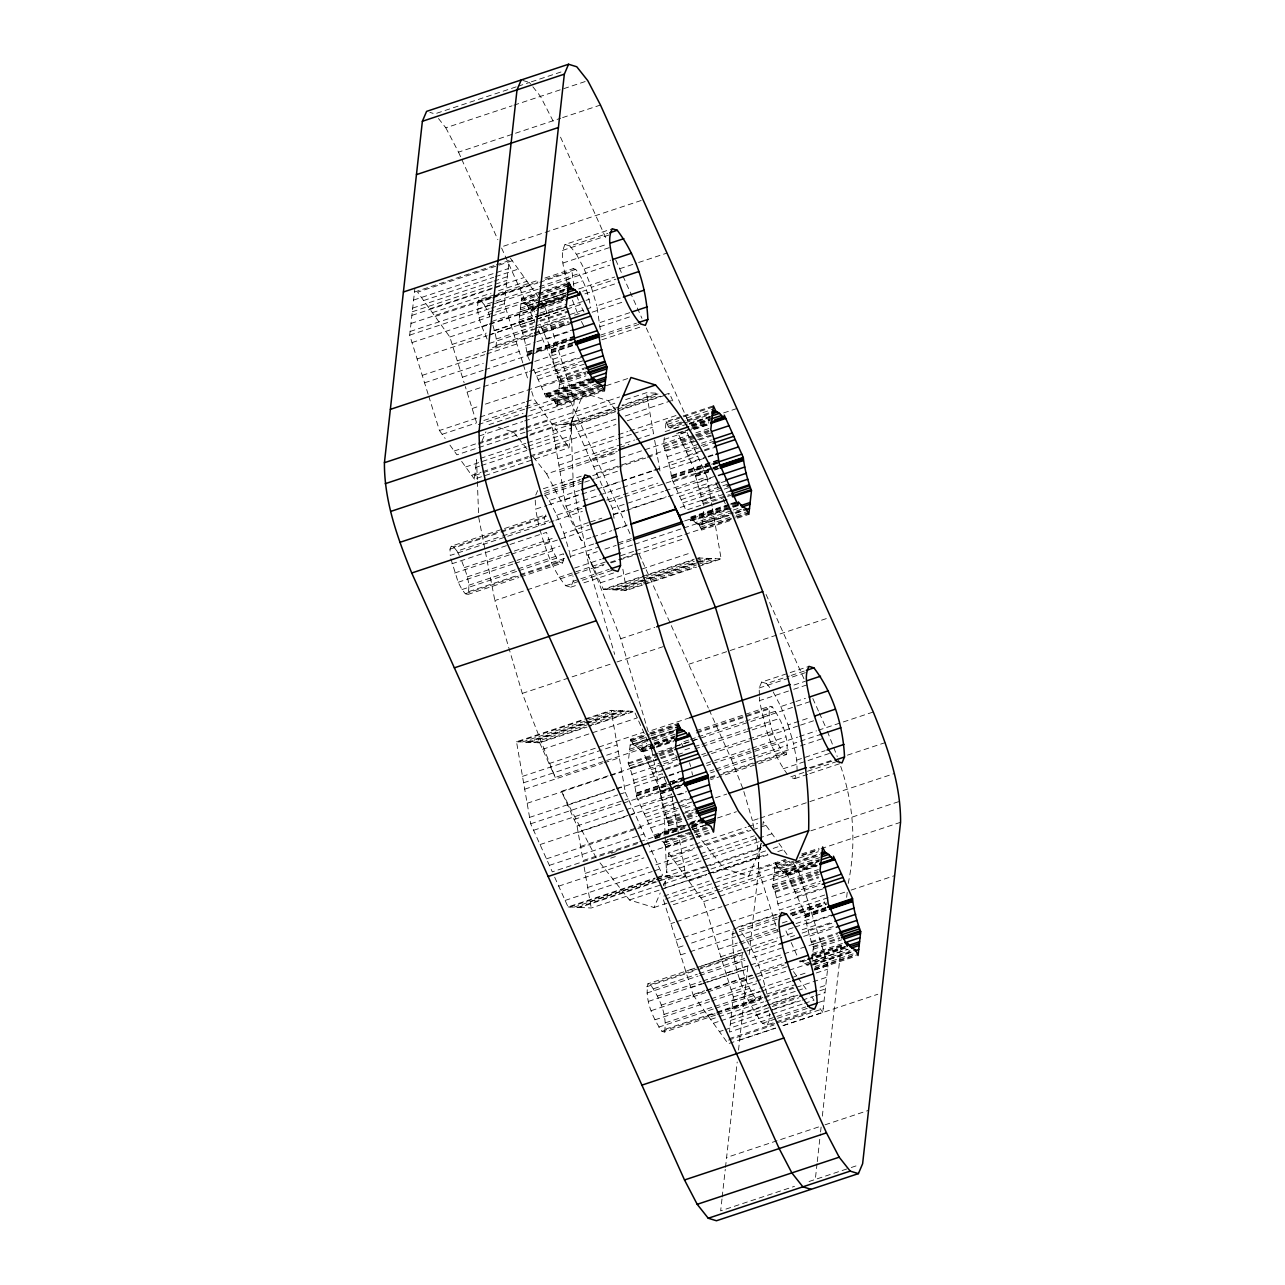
<?xml version="1.0" encoding="UTF-8"?>
<svg xmlns="http://www.w3.org/2000/svg" width="1285" height="1285" viewBox="0 0 1285 1285"><rect width="100%" height="100%" fill="white"/><g stroke="black" fill="none" stroke-linecap="round" stroke-linejoin="round"><path stroke-width="0.75" stroke-dasharray="5 3.75" d="M428.13 394.27L409.69 335.128L414.894 288.37M541.081 300.835L544.487 305.573L574.234 400.936L569.03 447.71L474.39 479.112L476.558 459.661L477.297 479.546M522.786 362.852L504.33 303.726L509.117 260.614L495.865 265.015M529.532 360.346L527.123 354.981C525.967 343.978 522.85 332.397 518.931 321.892L521.582 298.072L568.902 282.363M539.989 304.818L532.408 307.34L532.054 310.52L527.701 305.541L524.119 303.742L521.582 298.072M593.477 381.613L546.157 397.322L546.51 394.142L593.831 378.433M546.51 394.142L550.863 399.121L554.445 400.92L556.983 406.59L559.634 382.769C555.73 372.281 552.598 360.683 551.442 349.681L539.555 323.21M687.909 824.585L655.736 835.266L655.382 838.446L636.348 796.106C635.192 785.103 632.075 773.522 628.156 763.017L630.807 739.196L647.833 733.542M725.672 497.054L685.917 510.241L671.653 478.486C670.497 467.483 667.365 455.902 663.462 445.397L664.425 436.723M681.243 416.549L666.112 421.576L664.987 431.632L680.134 426.604M654.531 747.244L641.279 751.645L641.633 748.464L653.005 744.69M676.649 433.527L708.774 423.359M684.776 828.279L667.75 833.949L668.859 823.894C664.955 813.389 661.823 801.808 660.667 790.805L641.633 748.464M738.008 505.134L690.688 520.827L691.041 517.646L728.884 505.085M703.762 505.39L695.619 476.382L695.972 473.185L678.432 434.153L691.683 429.752M694.607 838.286L666.224 847.714L667.14 839.346M729.912 520.666L701.514 530.095L703.73 510.241M664.955 886.136L665.598 880.321L760.254 848.903M759.226 841.659L666.481 872.435L668.634 852.999L693.241 844.839M668.634 852.999L703.602 901.62L733.35 996.983L729.446 1032.048L805.807 1006.926M760.688 844.968L758.086 868.355L777.553 930.774M762.872 825.243L763.29 821.597L777.023 840.711M721.977 1198.985L720.66 1210.839L794.483 1186.344M722.186 1197.01L725.27 1169.35M725.495 1167.374L737.204 1062.004M738.522 1050.07L748.031 964.537M749.139 954.578L758.6 869.415L757.829 848.405L755.676 837.306M824.777 894.986L779.352 910.069L775.224 892.192L772.687 886.521L775.337 862.701L777.875 868.371L781.457 870.17L785.81 875.149L817.999 864.468M785.81 875.149L786.163 871.969L818.352 861.287M800.089 960.361L799.913 961.951L805.583 960.072M846.14 947.993L812.072 959.301L813.389 947.398C809.47 936.91 806.354 925.312 805.197 914.31L786.163 871.969M783.047 1025.526L822.785 1012.339L827.99 965.565L798.242 870.202L792.508 862.219M817.051 1163.632L815.3 1179.437L807.719 1181.943M817.276 1161.656L820.344 1133.98M820.569 1132.005L821.227 1126.078L726.587 1157.496M822.336 1116.135L841.563 943.062M846.654 897.315L847.313 891.34L788.637 910.824M848.196 883.438C856.966 842.077 853.304 799.623 838.479 760.126M487.063 339.015C482.132 327.049 474.968 313.058 478.614 300.048L537.291 280.564M492.894 325.169C494.661 332.558 498.339 340.959 495.127 348.331L492.669 347.576L532.408 334.389M567.279 283.391C564.822 270.894 559.055 256.663 565.014 244.487L612.335 228.778M482.052 440.916L485.907 431.856M553.963 520.794L450.232 555.457L449.991 549.161L451.26 546.189L545.9 514.787L544.631 517.759L544.872 524.055M573.849 286.218L572.002 271.601L573.255 268.629L575.712 269.384C584.482 280.178 588.225 294.201 590.795 307.645L568.082 315.178M450.874 558.798L458.183 582.25L461.99 589.558L465.298 593.734L467.756 594.489C471.515 582.523 464.624 569.721 460.833 558.429M535.749 495.094L537.644 490.629M520.762 576.885L562.396 563.071L563.665 560.099L563.44 553.803L518 568.87M539.925 529.532C545.74 549.273 552.132 569.833 565.737 585.719L570.652 587.213L573.19 581.27L572.981 575.873M674.015 740.594L675.284 737.622M600.031 862.845L629.441 899.982L654.049 907.499L660.217 893.011M663.301 885.751L665.598 880.321M759.403 695.217L759.146 688.005L761.668 682.062L808.988 666.369M715.536 1015.102L664.425 1032.064L661.968 1031.325C652.748 1018.009 644.652 1000.019 647.913 983.78L695.233 968.071L685.756 971.299M786.42 754.504L783.962 753.749C774.759 740.433 766.663 722.443 769.924 706.22L772.381 706.975C781.585 720.275 789.681 738.265 786.42 754.504L710.717 779.642M664.425 1032.064C667.686 1015.841 659.59 997.851 650.371 984.535L647.913 983.78M837.081 761.443L789.761 777.152L794.676 778.646L796.572 774.196M814.642 1009.094L767.322 1024.804L762.39 1023.294C743.662 997.385 730.362 963.172 733.044 931.191M714.669 1006.46L760.094 991.394L760.335 997.69L759.066 1000.662L756.608 999.907C747.388 986.591 739.293 968.601 742.553 952.362L697.129 967.444M767.322 1024.804L769.843 1018.86L769.651 1013.463M760.27 848.63L761.17 842.446M572.05 420.677L571.006 422.91L573.335 485.907L589.51 569.143L614.696 654.402M516.184 86.866L434.796 113.883L429.881 112.373M518.08 86.24L529.436 82.465L540.471 96.391L554.799 124.388M531.331 81.838L561.609 71.783M438.474 118.525L445.815 127.809L512.072 105.82M513.968 105.177L587.791 80.682M445.815 127.809L458.52 152.144L560.726 118.22M562.621 117.594L600.48 105.033M641.199 200.492L501.134 246.993L535.01 322.358M414.477 292.032L493.986 265.642M512.265 260.759L417.625 292.177L449.846 336.991L464.142 382.801M565.014 244.487L569.93 245.981L607.789 233.42M562.477 250.43L609.797 234.721M413.593 300.064L508.234 268.645M423.632 300.529L493.665 277.287M495.56 276.661L518.273 269.111M412.694 308.095L492.187 281.72M494.083 281.094L507.334 276.693M569.93 245.981L576.547 254.334L606.825 244.295M412.292 311.757L506.933 280.339M562.942 263.023L610.263 247.314M429.64 308.882L524.28 277.464M411.875 315.403L506.531 284.001M432.37 312.673L491.047 293.205M498.612 290.699L527.011 281.27M544.872 278.058L573.255 268.629M410.991 323.451L505.631 292.032M478.614 300.048L481.072 300.786L537.869 281.945M545.434 279.439L575.712 269.384M435.101 316.479L529.741 285.061M477.361 303.019L490.597 298.618M492.492 297.992L537.933 282.909M539.812 282.282L572.002 271.601M576.547 254.334L584.161 268.95L610.664 260.148M481.072 300.786L484.381 304.963L537.387 287.374M539.282 286.748L579.021 273.56M410.092 331.482L489.601 305.091M497.166 302.585L504.732 300.064M566.187 279.68L609.716 265.224M477.586 309.316L490.838 304.914M492.733 304.288L538.158 289.205M540.053 288.579L572.227 277.897M409.69 335.128L489.183 308.753M491.079 308.127L504.33 303.726M521.967 298.955L569.287 283.246M521.373 299.935L568.693 284.226M484.381 304.963L488.188 312.271L537.403 295.935M539.298 295.309L566.38 286.459M573.367 284.001L582.828 280.869M619.675 268.758L636.717 263.104M638.613 262.477L666.995 253.065M479.209 317.636L540.76 297.204M542.655 296.578L567.263 288.402M520.907 304.031L536.054 299.003M543.635 296.498L568.227 288.322M524.119 303.742L541.162 298.088M543.057 297.461L567.665 289.286M525.806 304.24L565.545 291.036M412.019 342.581L489.617 316.833M491.512 316.206L506.659 311.179M527.701 305.541L565.561 292.98M520.457 308.127L539.379 301.846M541.274 301.22L567.777 292.418M527.621 305.926L565.48 293.365M578.732 288.964L614.696 277.03M520.248 309.99L567.568 294.281M529.789 307.645L565.753 295.711M584.161 268.95L591.357 287.31L615.965 279.134M541.885 304.192L564.597 296.658M520.039 311.853L567.36 296.144M491.802 321.459L563.713 297.574M582.651 291.293L586.442 290.041M532.231 308.93L539.812 306.424M541.708 305.798L564.42 298.248M449.846 336.991L487.69 324.414M489.585 323.788L544.487 305.573M481.939 326.92L487.625 325.041M489.521 324.398L534.946 309.332M536.841 308.705L564.292 299.341M541.531 307.388L564.243 299.839M584.916 293.847L618.985 282.539M519.59 315.933L538.511 309.653M540.407 309.026L566.91 300.24M519.14 320.029L538.062 313.749M539.957 313.122L566.46 304.32M518.931 321.892L537.853 315.612M539.748 314.986L566.251 306.183M452.159 344.428L486.228 333.12M493.809 330.614L546.8 313.026M494.532 330.743L534.287 317.54M536.182 316.913L589.173 299.325M519.333 322.776L538.254 316.495M540.15 315.869L566.653 307.067M489.328 334.839L534.753 319.756M536.648 319.13L565.047 309.717M566.942 309.075L580.194 304.69L584 311.982M417.127 358.981L487.16 335.738M489.055 335.096L511.767 327.563M520.2 324.736L563.729 310.279M521.084 326.679L538.11 321.025M540.005 320.399L568.404 310.97M521.469 327.563L532.825 323.788M540.407 321.282L568.789 311.853M496.155 339.063L534.014 326.486M535.909 325.86L566.187 315.821M600.336 329.715L596.834 305.878L621.442 297.702M489.36 343.4L532.889 328.944M534.785 328.317L566.958 317.636M574.524 315.13L582.105 312.608M522.577 333.249L569.898 317.54M541.933 328.51L566.54 320.351M592.112 312.191L622.406 302.152M496.379 345.36L532.343 333.425M534.239 332.799L568.307 321.491M534.303 333.763L568.372 322.455M543.41 331.819L568.018 323.659M457.283 360.828L485.666 351.399M487.561 350.773L532.986 335.69M534.865 335.144L568.95 323.836M523.959 339.24L571.279 323.531M422.235 375.365L484.702 354.644M486.597 354.001L516.891 343.962M525.597 345.44L535.058 342.308M536.953 341.681L572.917 329.731M546.687 339.095L569.4 331.562M600.079 322.519L630.357 312.464M424.564 382.818L483.24 363.35M490.822 360.828L519.204 351.399M599.726 326.808L631.915 316.126M527.476 351.785L535.042 349.279M536.937 348.653L574.797 336.092M527.412 352.283L534.994 349.777M536.889 349.151L574.732 336.59M527.3 353.391L534.865 350.869M536.761 350.243L574.62 337.682M549.964 346.372L572.676 338.838M527.171 354.483L534.753 351.962M536.632 351.335L574.491 338.774M527.123 354.981L534.688 352.459M536.584 351.833L574.443 339.272M462.391 377.212L483.208 370.305M485.104 369.678L530.528 354.596M532.424 353.969L557.031 345.81M551.442 349.681L574.154 342.147M551.393 350.179L574.106 342.645M551.265 351.271L573.977 343.738M600.545 335.112L636.509 323.177M551.153 352.379L573.865 344.83M551.088 352.877L573.801 345.328M600.673 337.039L640.412 323.852M534.753 361.422L559.361 353.263M601.798 339.802L641.552 326.615M552.968 359.222L577.575 351.046M467.049 392.118L527.605 372.024M529.5 371.381L561.69 360.716M554.606 365.438L579.214 357.262M535.154 372.843L582.474 357.134M536.632 376.152L583.952 360.442M555.987 371.413L580.595 363.253M538.126 379.461L585.446 363.751M557.096 377.099L585.478 367.671M557.497 377.983L583.984 369.197M472.157 408.518L477.827 406.622M485.409 404.116L584.868 371.14M541.387 386.737L588.707 371.028M559.248 381.886L585.735 373.084M559.634 382.769L586.137 373.967M559.425 384.633L585.928 375.83M558.975 388.729L589.269 378.673M544.663 394.013L591.983 378.32M546.446 394.64L593.766 378.93M428.74 396.165L439.438 430.507L524.617 402.237M526.513 401.611L534.078 399.089L569.03 447.71M546.334 395.732L593.654 380.023M546.205 396.824L593.525 381.115M548.775 397.017L594.2 381.934M558.316 394.672L590.49 384.006M442.168 434.298L476.253 422.99M483.819 420.484L536.809 402.896M550.863 399.121L598.184 383.412M524.585 409.192L477.265 424.901L465.298 386.528M526.481 408.566L571.905 393.499M552.775 400.422L600.095 384.729M554.445 400.92L601.765 385.211M557.658 400.631L601.187 386.191M554.847 401.803L602.167 386.094M488.991 424.612L523.059 413.288M530.641 410.782L598.778 388.166M606.343 385.661L630.951 377.485M555.714 403.763L603.034 388.054M557.192 404.727L604.512 389.018M556.598 405.707L603.918 389.998M527.685 416.276L604.319 390.881M479.193 436L522.722 421.56M524.617 420.934L573.833 404.598M454.183 451.019L476.912 443.47M478.791 442.843L524.232 427.76M526.111 427.134L548.823 419.601M478.293 444.048L523.718 428.965M525.613 428.339L619.595 396.937M525.067 432.194L456.914 454.81L448.176 442.65M526.962 431.567L551.554 423.391M590.971 537.564L581.511 540.712L565.994 506.178L551.811 424.13L616.174 402.767M625.634 399.619L646.451 392.712L658.048 393.242L622.085 405.177M530.432 434.218L572.082 420.388M529.693 435.358L554.285 427.198M563.408 424.66L614.503 407.698M565.207 424.741L618.326 407.2M622.004 405.899L657.968 393.965M552.919 430.539L615.386 409.803M617.282 409.176L658.161 395.394M573.174 425.11L614.824 411.28M622.39 408.775L667.831 393.692L669.63 393.772L674.159 403.843M551.811 424.13L574.989 425.19L616.639 411.377M618.535 410.734L669.63 393.772M480.349 458.408L525.774 443.325M527.669 442.699L571.199 428.242M465.652 466.969L526.224 446.859M528.119 446.232L560.292 435.551M577.913 431.68L617.667 418.492M625.233 415.987L672.553 400.277M475.691 467.419L479.482 466.166M481.377 465.539L526.802 450.457M528.697 449.83L570.331 436.017M555.361 444.642L615.933 424.532M627.289 420.773L650.001 413.224M471.659 475.322L481.136 472.173M483.015 471.547L528.456 456.464M530.352 455.838L566.299 443.903M474.808 475.466L527.798 457.878M529.693 457.251L569.448 444.048M584.338 445.975L616.511 435.294M618.406 434.667L627.867 431.519M629.762 430.893L677.083 415.184M683.138 415.922L713.432 405.867M666.497 422.46L681.644 417.432M683.54 416.806L713.817 406.767M557.786 458.745L616.479 439.261M618.358 438.635L631.61 434.25M633.505 433.607L652.443 427.327M667.381 424.419L678.737 420.645M686.302 418.139L712.806 409.337M668.248 426.363L685.29 420.709M687.186 420.083L711.794 411.907M666.112 421.576L668.65 427.246L685.692 421.592M687.587 420.966L710.3 413.433M668.65 427.246L670.32 427.744L710.075 414.557M558.895 465.154L634.613 440.032M636.509 439.39L653.551 433.736L646.451 392.712M687.363 424.034L672.232 429.062L670.32 427.744M689.258 423.391L710.091 416.485M689.595 423.456L710.412 416.549M594.907 455.645L628.975 444.337M710.364 417.32L689.547 424.227L645.986 327.289M723.616 412.919L736.867 408.518M691.282 424.692L712.099 417.786M691.362 425.496L710.284 419.215M533.211 456.882L546.687 473.908L616.72 450.649M692.085 425.817L709.127 420.163M692.037 426.315L711.89 419.649M590.747 460.255L617.25 451.469M691.908 427.407L708.951 421.753M560.003 471.563L616.8 452.722M678.544 432.9L689.9 429.142M691.78 428.515L708.822 422.845M693.579 429.126L708.71 424.098M664.12 439.454L686.832 431.905M694.398 429.399L711.44 423.745M593.67 466.76L618.278 458.584M620.173 457.958L688.31 435.342M695.844 432.868L710.99 427.841M663.462 445.397L693.739 435.342M695.635 434.715L710.782 429.688M663.847 446.28L694.141 436.241M696.036 435.615L711.167 430.587M681.709 441.43L694.944 437.028M696.839 436.402L708.196 432.627M543.33 488.75L584.964 474.936M664.73 448.24L712.051 432.531M596.593 473.249L645.809 456.914M647.704 456.287L695.892 440.129M697.787 439.502L712.934 434.475M544.454 491.512L580.418 479.578M665.999 451.067L713.32 435.358M562.445 485.666L579.487 480.012M592.738 475.611L645.729 458.022M647.624 457.396L657.085 454.264M544.583 493.44L582.442 480.879M684.969 448.706L711.472 439.92M544.936 495.335L582.796 482.758M584.691 482.132L594.152 479M596.047 478.373L620.655 470.198M667.108 456.753L699.281 446.072M701.176 445.445L714.428 441.044M686.463 452.015L711.071 443.855M544.776 494.918L549.177 500.491L579.471 490.436M687.941 455.324L712.549 447.164M668.489 462.745L702.558 451.437M704.453 450.81L715.809 447.035M538.817 525.822L535.588 509.181L546.944 505.407M548.84 504.78L582.908 493.472M564.886 499.769L580.033 494.741M581.912 494.115L595.164 489.713M597.059 489.087L619.772 481.554M621.667 480.927L651.945 470.872M653.84 470.246L659.526 468.366M603.018 487.545L620.045 481.875M621.94 481.249L697.659 456.127M670.127 468.945L706.091 457.01M707.987 456.384L717.448 453.236M691.218 462.6L706.365 457.572M708.26 456.946L713.93 455.067M565.994 506.178L581.125 501.15M583.021 500.524L620.88 487.963M622.775 487.336L654.948 476.655M451.26 546.189L453.717 546.944L499.142 531.861M501.038 531.235L546.462 516.168M672.007 475.305L719.327 459.596M449.991 549.161L499.206 532.825M501.102 532.199L544.631 517.759M671.943 475.803L719.263 460.094M549.177 500.491L556.807 515.108L581.398 506.933M671.83 476.896L719.15 461.186M694.494 469.876L709.625 464.849M711.521 464.222L717.207 462.343M671.702 477.988L719.022 462.279M568.902 512.683L582.153 508.282M606.761 500.106L657.872 483.144M671.653 478.486L718.974 462.777M453.717 546.944L457.026 551.12L500.556 536.68M502.451 536.038L549.771 520.345M609.427 501.825L622.679 497.423M624.574 496.797L711.119 468.158M713.014 467.531L718.684 465.652M555.859 520.168L582.362 511.382M695.924 473.683L711.055 468.656M712.95 468.029L718.636 466.15M673.131 481.795L710.99 469.234M712.886 468.607L720.451 466.086M695.795 474.791L718.508 467.242M695.683 475.884L712.709 470.23M714.605 469.603L718.395 468.334M695.619 476.382L712.661 470.728M714.556 470.101L718.331 468.832M614.069 518.257L612.351 508.314L663.462 491.352M665.357 490.725L706.991 476.912L686.126 430.475M676.408 489.071L716.163 475.884M718.042 475.257L723.728 473.362M451.838 563.794L546.494 532.375L552.823 550.831L556.63 558.14L559.939 562.316L562.396 563.071M697.498 482.726L710.75 478.325M718.315 475.819L722.106 474.567M575.327 526.962L588.578 522.561M590.474 521.935L601.83 518.176M613.186 514.402L624.542 510.627M632.108 508.121L666.192 496.813M613.459 514.723L624.815 510.964M626.711 510.338L666.465 497.134M668.345 496.508L708.099 483.321M556.807 515.108L564.003 533.452L588.61 525.292M699.136 488.942L719.969 482.02M464.431 567.601L555.297 537.451M679.685 496.347L719.423 483.16M721.319 482.534L727.005 480.638M454.585 573.078L509.486 554.847M511.366 554.221L549.225 541.66M544.31 544.39L591.63 528.681M681.162 499.656L720.917 486.469M722.812 485.842L728.483 483.947M700.518 494.918L721.335 488.011M682.656 502.965L722.395 489.778M724.29 489.151L729.976 487.256M467.178 576.885L559.923 546.109M615.9 528.826L627.257 525.067M680.247 507.479L710.541 497.423M592.867 536.937L611.788 530.657M613.684 530.03L628.831 525.003M701.626 500.604L718.652 494.95M726.234 492.444L730.009 491.191M458.183 582.25L513.084 564.035M514.964 563.408L552.823 550.831M702.012 501.487L724.74 493.954M702.895 503.447L729.398 494.645M727.567 496.428L733.237 494.532M468.8 585.205L516.12 569.512M570.556 557.578L569.48 552.02L594.088 543.86M461.99 589.558L516.891 571.327M518.787 570.701L556.63 558.14M551.506 562.75L568.532 557.096M570.428 556.469L598.826 547.041M728.948 504.33L689.194 517.518L690.688 520.827M730.828 503.704L736.514 501.825M469.025 591.518L518.24 575.182M520.136 574.556L563.665 560.099M730.779 504.459L738.361 501.937M690.977 518.144L730.731 504.957M732.627 504.314L738.297 502.435M465.298 593.734L518.305 576.146M520.2 575.519L559.939 562.316M618.326 542.929L631.577 538.543M684.584 520.955L712.966 511.526M690.864 519.236L730.603 506.049M732.498 505.423L738.184 503.527M467.756 594.489L518.867 577.527M690.736 520.329L730.49 507.141M732.37 506.515L738.056 504.636M689.804 717.737L648.17 731.55L620.751 638.725L587.839 554.783L597.3 551.65M604.866 549.129L616.222 545.37M618.117 544.744L631.369 540.342M691.041 517.646L693.306 520.521L731.149 507.961M733.044 507.318L738.73 505.439M702.847 518.192L731.229 508.764M693.306 520.521L695.394 522.626L731.358 510.691M733.253 510.065L742.714 506.916M619.434 549.354L632.686 544.952M634.581 544.326L681.901 528.617M683.797 527.99L714.074 517.935M695.394 522.626L697.289 523.927L744.609 508.234M697.289 523.927L698.976 524.425L733.044 513.117M734.94 512.49L746.296 508.715M702.188 524.135L728.675 515.349M736.257 512.827L741.927 510.948M699.377 525.308L733.446 514M735.341 513.374L746.697 509.615M574.604 568.05L601.107 559.248M700.245 527.268L734.313 515.96M736.209 515.333L747.565 511.559M701.722 528.231L733.912 517.55M735.791 516.923L749.043 512.522M620.543 555.762L633.794 551.361M635.689 550.735L683.01 535.026M684.905 534.399L735.197 517.903M737.092 517.277L748.448 513.502M559.12 577.351L606.44 561.657M737.478 518.16L748.834 514.385M652.941 745.188L555.249 777.425L522.288 693.386L494.87 600.561L525.163 590.506M527.059 589.879L572.484 574.797M574.379 574.17L608.447 562.862M610.343 562.236L621.699 558.461M623.594 557.835L636.83 553.433M594.007 568.532L603.468 565.384M611.05 562.878L633.762 555.329M635.657 554.702L684.873 538.367M573.19 581.27L578.86 579.39M580.756 578.764L609.154 569.335M565.737 585.719L613.057 570.01M570.652 587.213L576.339 585.334M583.904 582.812L616.077 572.13M600.432 582.812L691.282 552.662M587.839 554.783L603.356 589.317L694.205 559.152M605.155 589.397L699.795 557.979M609.138 589.574L641.327 578.892M643.207 578.266L694.318 561.304M696.213 560.678L703.778 558.172M613.122 589.767L707.762 558.349M614.937 589.847L709.577 558.429M616.752 589.927L711.392 558.509M620.735 590.104L641.552 583.197M643.448 582.571L696.454 564.982M698.333 564.356L715.376 558.702M624.719 590.297L641.761 584.643M643.64 584.016L694.751 567.054M702.317 564.533L719.359 558.879M603.356 589.317L626.534 590.377L643.56 584.723M645.455 584.097L696.566 567.135M698.462 566.508L721.174 558.959L712.372 507.993M620.751 638.725L654.82 627.417M522.288 693.386L611.242 663.863M616.928 661.984L664.249 646.275M688.68 664.281L826.849 618.422M637.456 843.586L552.293 871.856L530.689 823.797L516.506 741.734L582.764 719.745M584.643 719.118L611.146 710.332L634.324 711.392L588.899 726.475M518.321 741.83L584.563 719.841M586.458 719.214L612.961 710.412M522.304 742.007L616.945 710.589M526.288 742.2L620.928 710.782M528.103 742.28L584.884 723.423M586.779 722.796L622.743 710.862M529.918 742.361L584.803 724.146M586.699 723.519L624.558 710.942M533.901 742.537L628.542 711.135M537.885 742.73L587.084 726.394M588.98 725.768L632.525 711.312M516.506 741.734L539.684 742.81L587.004 727.101M542.607 749.3L637.248 717.897M761.668 682.062L766.583 683.572L789.295 676.038M791.191 675.412L804.442 671.011M759.146 688.005L806.466 672.312M549.032 763.595L643.673 732.177M649.728 732.916L678.127 723.487M794.018 685.017L805.374 681.243M522.497 776.365L617.137 744.947M631.192 740.08L648.234 734.426M650.13 733.799L678.512 724.371M630.598 741.059L649.519 734.779M651.415 734.153L677.918 725.35M632.075 742.023L649.118 736.369M650.997 735.743L675.605 727.583M787.544 774.357C771.691 753.074 764.447 726.394 759.612 700.614L791.785 689.933M793.68 689.306L806.932 684.905M632.943 743.983L676.488 729.527M630.132 745.155L650.965 738.249M652.86 737.606L677.452 729.446M630.807 739.196L633.344 744.866L650.387 739.212M652.282 738.586L676.89 730.41M633.344 744.866L635.031 745.364L650.162 740.337M652.057 739.71L674.77 732.161M523.605 782.774L618.246 751.356M629.682 749.251L646.724 743.597M653.953 741.011L677.002 733.542M629.473 751.115L652.186 743.565M654.081 742.939L676.793 735.405M635.031 745.364L639.014 748.769L652.266 744.384M654.161 743.742L674.978 736.835M654.884 744.063L673.822 737.783M654.836 744.561L673.758 738.281M696.101 730.715L743.421 715.006M745.316 714.38L769.924 706.22M641.456 750.054L675.541 738.746M524.714 789.183L602.312 763.418M604.207 762.792L619.354 757.764M696.663 732.097L772.381 706.975M641.343 751.147L675.412 739.839M696.727 733.06L768.655 709.191M656.426 746.617L673.468 740.963M643.126 751.773L654.483 747.999M656.378 747.372L673.42 741.718M773.201 691.924L780.814 706.541L794.066 702.14M795.961 701.514L805.422 698.365M688.615 740.048L681.05 742.553L683.331 746.938M690.511 739.421L696.197 737.526M698.076 736.899L743.517 721.833M745.396 721.19L775.69 711.151M658.595 751.87L700.245 738.04M762.84 717.255L795.013 706.573M796.909 705.947L810.16 701.562M676.135 746.264L768.896 715.488M628.156 763.017L675.476 747.308M628.558 763.9L656.94 754.488M658.836 753.845L675.878 748.191M646.403 759.049L657.759 755.275M659.655 754.648L672.89 750.247M629.425 765.86L657.824 756.431M659.719 755.805L676.745 750.151M630.309 767.804L658.691 758.375M660.586 757.748L677.629 752.094M684.857 749.862L692.422 747.356M694.318 746.713L700.004 744.834M701.883 744.208L745.428 729.751M747.324 729.125L779.497 718.443M637.922 842.334L583.037 860.548L577.045 825.934L561.481 791.319L608.817 775.61M610.696 774.984L656.137 759.901M527.139 803.286L608.528 776.268M610.423 775.642L621.779 771.867M630.694 768.687L659.093 759.258M660.988 758.632L678.014 752.978M677.757 754.6L683.443 752.705M694.799 748.946L700.47 747.051M702.365 746.424L770.502 723.808M649.664 766.326L661.02 762.551M662.915 761.925L676.167 757.524M631.802 774.373L662.08 764.318M663.976 763.692L679.122 758.664M651.158 769.635L675.765 761.459M780.814 706.541L788.026 724.901L810.739 717.351M701.706 754.648L705.481 753.379M707.376 752.753L783.095 727.631M652.635 772.944L664.008 769.169M665.887 768.542L677.243 764.768M703.216 756.335L773.249 733.092M633.184 780.348L663.462 770.309M665.357 769.683L680.504 764.655M768.318 735.823L798.611 725.768M800.507 725.142L815.638 720.114M529.581 817.389L614.76 789.118M616.655 788.492L624.221 785.97M567.713 805.149L615.033 789.44M616.928 788.813L662.353 773.747L667.975 786.243M634.822 786.565L666.995 775.883M668.891 775.257L682.142 770.855M655.912 780.22L667.268 776.445M669.164 775.819L678.625 772.687M706.332 763.29L749.878 748.85M751.757 748.223L785.842 736.915M530.689 823.797L617.764 794.901M619.643 794.275L625.329 792.395L611.146 710.332M706.814 765.523L710.605 764.254M712.484 763.627L776.847 742.264M709.175 709.882L731.293 759.13L797.551 737.14M799.447 736.514L816.473 730.86M818.368 730.233L873.27 712.002M636.701 792.909L684.022 777.2M636.637 793.407L683.957 777.714M636.525 794.515L670.593 783.207M672.489 782.565L683.845 778.806M659.189 787.496L670.545 783.721M672.44 783.095L681.901 779.963M709.85 771L713.641 769.731M715.52 769.105L751.484 757.17M753.379 756.544L787.448 745.236M636.396 795.608L670.465 784.3M672.36 783.673L683.716 779.899M797.134 770.904L796.732 760.11L793.504 743.453L820.007 734.667M636.348 796.106L683.668 780.397M533.612 830.287L628.253 798.885M710.621 772.815L714.412 771.562M716.307 770.936L780.654 749.573M574.122 819.445L621.442 803.735M623.337 803.109L672.023 787.03M673.918 786.404L681.5 783.898M660.618 791.303L671.975 787.528M673.87 786.902L683.331 783.77M637.826 799.415L685.146 783.705M660.49 792.395L683.202 784.862M775.53 754.183L822.85 738.473M660.378 793.504L673.629 789.102M675.508 788.476L683.09 785.954M660.313 794.001L673.565 789.6M675.46 788.974L683.026 786.452M710.075 777.297L715.761 775.401M723.327 772.895L787.689 751.532M710.139 778.26L717.721 775.738M719.6 775.112L783.962 753.749M577.045 825.934L624.365 810.225M626.261 809.598L671.686 794.515L668.778 788.026M641.103 806.691L675.171 795.383M677.066 794.756L686.527 791.608M662.193 800.346L686.8 792.17M540.021 844.582L634.662 813.164M578.154 832.343L627.369 816.007M629.264 815.381L672.794 800.94M796.732 760.11L825.131 750.681M663.831 806.546L678.978 801.535M680.873 800.892L688.439 798.387M644.379 813.967L691.699 798.258M783.143 768.783L830.463 753.09M645.857 817.276L693.177 801.567M665.212 812.538L689.82 804.378M647.351 820.585L677.597 810.401M685.21 808.024L694.671 804.876M715.456 797.824L726.812 794.066M809.55 767.723L834.158 759.563M847.409 755.162L885.269 742.601M810.449 768.301L833.162 760.768M580.595 846.446L675.235 815.043M666.321 818.224L683.347 812.57M685.242 811.943L694.703 808.795M546.446 858.862L641.087 827.46M666.722 819.107L693.209 810.321M794.676 778.646L807.928 774.245M809.823 773.618L840.101 763.579M667.59 821.051L680.841 816.666M688.407 814.144L694.093 812.265M650.612 827.861L684.696 816.553M686.576 815.927L697.932 812.152M668.473 823.01L685.499 817.356M687.395 816.73L694.96 814.208M668.859 823.894L685.901 818.24M687.796 817.613L695.362 815.092M549.37 865.367L644.01 833.949M668.65 825.757L685.692 820.103M687.587 819.477L697.048 816.328M668.2 829.853L683.347 824.825M690.912 822.304L698.494 819.798M653.888 835.138L687.957 823.83M689.852 823.203L701.208 819.428M689.804 823.958L703.056 819.557M655.671 835.764L702.991 820.055M639.818 841.707L677.677 829.146M655.559 836.856L689.627 825.548M691.523 824.922L702.879 821.147M655.43 837.948L681.933 829.162M691.394 826.014L702.75 822.239M692.358 825.773L699.923 823.267M693.225 825.886L702.702 822.737M611.499 853.176L619.065 850.67M655.029 838.736L662.61 836.214M692.888 826.175L700.47 823.653M717.496 817.999L736.433 811.718M692.069 826.833L699.634 824.311M692.149 827.636L699.715 825.115M691.94 829.5L703.297 825.725M692.278 829.564L707.409 824.536M610.632 858.171L616.318 856.276M667.67 839.667L675.235 837.145M677.131 836.519L692.278 831.491M694.173 830.865L705.529 827.106M662 841.546L663.67 842.044L692.069 832.616M693.948 831.989L710.99 826.335M664.072 842.928L692.454 833.499M694.35 832.873L711.392 827.219M664.939 844.871L693.338 835.459M695.233 834.832L712.259 829.178M585.237 873.382L642.034 854.525M649.6 852.019L679.877 841.964M665.823 846.831L694.205 837.402M696.101 836.776L713.143 831.122M696.502 837.659L713.544 832.005M753.877 828.054L752.432 820.665L758.118 818.77M760.013 818.143L894.392 773.538M558.702 886.152L643.881 857.882M695.137 844.213L746.248 827.251M748.143 826.624L757.604 823.476M668.232 856.661L694.735 847.859M696.631 847.233L747.741 830.271M671.364 856.806L695.972 848.63M697.867 848.004L750.874 830.415M752.769 829.789L766.021 825.388M587.679 887.485L648.25 867.375M655.816 864.869L682.319 856.067M667.349 864.693L754.407 835.796M565.127 900.432L652.202 871.535M654.097 870.909L659.767 869.013M677.372 865.158L700.1 857.625M701.979 856.983L756.881 838.768M758.776 838.141L772.028 833.74M554.686 877.221L568.05 906.921L655.109 878.024M657.004 877.398L662.691 875.519L685.869 876.579L678.785 835.555M569.849 907.017L655.029 878.747M656.924 878.105L664.506 875.599M590.12 901.588L654.483 880.225M656.362 879.599L684.76 870.17M573.833 907.194L655.238 880.177M657.117 879.55L668.489 875.776M577.816 907.371L655.43 881.622M657.326 880.996L672.473 875.968M568.05 906.921L579.631 907.467L674.272 876.049M757.829 848.405L761.62 847.152M810.835 830.817L899.789 801.294M683.379 873.511L704.212 866.604M706.108 865.978L760.993 847.747M579.631 907.467L591.228 907.997L685.869 876.579M686.11 877.302L765.619 850.927M773.184 848.405L780.766 845.899M664.747 888.08L706.381 874.25M708.276 873.623L759.387 856.661M629.441 899.982L659.735 889.927M661.614 889.3L707.055 874.234M708.934 873.591L767.627 854.123M688.84 881.108L705.883 875.454M713.448 872.933L768.35 854.718M777.811 851.586L783.497 849.69M663.847 896.111L709.272 881.028M716.853 878.522L758.487 864.693M665.341 899.131L785.713 859.312M801.824 853.915L818.866 848.261M758.6 869.415L785.199 860.452M802.145 854.959L819.268 849.144M821.067 848.678L900.576 822.288M775.128 864.564L786.484 860.789M801.615 855.762L818.657 850.108M776.606 865.544L789.857 861.143M799.318 857.994L818.24 851.714M654.049 907.499L712.725 888.031M714.621 887.405L794.114 861.014M774.662 868.66L793.6 862.38M795.495 861.753L820.103 853.577M777.875 868.371L819.525 854.557M779.545 868.869L819.3 855.665M673.34 904.704L760.415 875.808M774.212 872.756L819.637 857.673M700.871 897.813L716.002 892.786M717.897 892.159L795.511 866.395M774.004 874.619L819.428 859.536M783.545 872.274L819.509 860.34M773.795 876.482L819.22 861.4M785.986 873.559L818.176 862.878M703.602 901.62L798.242 870.202M785.874 874.651L818.047 863.97M787.657 875.278L817.935 865.223M773.345 880.562L816.875 866.122M772.895 884.658L818.32 869.592M772.687 886.521L818.111 871.439M773.072 887.405L818.513 872.338M790.934 882.554L817.421 873.752M670.882 923.61L674.673 922.357M676.569 921.714L721.993 906.648M723.889 906.021L765.523 892.192M773.955 889.365L819.38 874.282M774.839 891.308L818.368 876.852M775.224 892.192L818.77 877.735M794.194 889.83L820.697 881.028M776.333 897.878L819.862 883.421M795.688 893.139L820.296 884.98M797.166 896.448L821.774 888.288M777.714 903.869L823.139 888.786M675.99 939.994L681.676 938.114M683.572 937.488L728.997 922.405M730.892 921.779L770.631 908.591M738.088 926.967L779.738 913.137M678.319 947.447L684.005 945.567M691.571 943.045L777.28 914.583M851.104 890.087L894.633 875.631M777.088 917.169L739.228 929.73C754.568 948.218 761.716 972.151 767.225 995.168M790.693 913.282L824.761 901.974M790.644 913.78L824.713 902.472M731.775 934.163L737.462 932.284M739.357 931.657L779.096 918.454M790.516 914.872L826.48 902.937M792.283 915.338L826.351 904.03M792.235 915.836L826.303 904.528M680.648 954.9L688.214 952.394M690.109 951.751L735.534 936.685M737.429 936.058L775.289 923.481M805.197 914.31L826.014 907.403M805.149 914.808L825.966 907.901M782.356 922.919L788.042 921.04M795.608 918.518L825.902 908.463M805.02 915.9L825.837 908.993M804.908 917.008L827.62 909.459M804.844 917.506L827.556 909.957M745.846 938.082L778.019 927.401M718.476 949.294L737.397 943.013M739.293 942.387L777.152 929.826M796.074 923.546L813.116 917.892M732.241 946.772L779.561 931.063M793.198 927.69L785.633 930.195L788.91 937.472L794.58 935.592M795.094 927.047L831.058 915.113M806.723 923.851L831.331 915.675M720.789 956.747L741.622 949.84M743.517 949.213L777.586 937.905M779.481 937.279L794.612 932.251M802.193 929.73L815.445 925.345M808.361 930.067L832.969 921.891M697.112 967.525L778.501 940.508M802.145 933.071L834.334 922.389M650.371 984.535L741.236 954.369M646.66 986.752L695.876 970.416M697.755 969.789L741.3 955.333M753.46 952.699L779.963 943.897M803.639 936.38L835.812 925.698M809.743 936.042L834.351 927.882M653.679 988.711L697.225 974.255M699.12 973.628L744.545 958.562M735.486 963.413L744.947 960.264M752.512 957.759L782.806 947.704M646.885 993.048L697.996 976.086M699.891 975.46L741.525 961.646M810.851 941.728L839.234 932.3M811.237 942.612L837.74 933.826M725.913 973.147L820.553 941.728M657.486 996.02L701.032 981.563M702.927 980.937L748.352 965.854M812.12 944.571L838.623 935.769M812.987 946.515L839.49 937.713M648.507 1001.368L701.498 983.78M703.393 983.154L743.148 969.966M690.88 987.683L747.661 968.842M755.227 966.32L781.73 957.534M813.389 947.398L839.892 938.596M813.18 949.262L841.579 939.833M812.73 953.358L843.008 943.302M760.656 971.042L783.368 963.509M811.622 954.996L843.795 944.314M661.1 1005.191L704.63 990.735M706.525 990.109L751.95 975.042M811.558 955.494L843.747 944.812M663.446 899.757L693.193 995.136L704.549 991.361M706.445 990.735L784.059 964.987M811.445 956.586L843.619 945.905M651.254 1010.653L706.14 992.438M708.035 991.811L745.894 979.25M799.961 961.453L805.647 959.574M807.526 958.947L845.385 946.386M807.478 959.445L845.337 946.884M740.963 981.981L788.283 966.272M806.305 960.393L802.531 961.646L808.201 965.549M808.201 959.75L844.165 947.816M811.863 961.164L847.827 949.23M804.619 963.75L848.164 949.294M731.02 989.53L825.661 958.128M806.514 965.051L850.06 950.611M811.991 964.296L855.521 949.84M813.293 964.633L853.047 951.446M663.831 1014.475L709.256 999.393M711.151 998.766L756.576 983.684M812.377 965.18L852.132 951.992M654.852 1019.84L709.738 1001.609M711.633 1000.983L749.492 988.422M815.156 966.497L854.894 953.309M814.738 968.103L854.493 954.916M814.128 969.083L857.673 954.627M814.529 969.966L854.284 956.763M733.35 996.983L757.957 988.824M759.853 988.181L790.13 978.142M792.026 977.516L807.173 972.488M814.738 969.966L827.99 965.565M665.453 1022.796L712.773 1007.087M732.948 1000.63L759.435 991.843M761.33 991.217L792.636 980.808M816.232 972.986L827.588 969.227M658.659 1027.149L713.544 1008.918M715.44 1008.291L753.299 995.73M748.159 1000.34L765.201 994.686M767.097 994.044L795.479 984.631M665.678 1029.092L714.894 1012.757M716.789 1012.13L760.335 997.69M707.939 1015.648L715.52 1013.126M717.415 1012.5L762.84 997.417M764.736 996.791L793.118 987.362M661.968 1031.325L714.958 1013.72M716.853 1013.094L756.608 999.907M732.048 1008.677L762.342 998.622M764.222 997.995L794.515 987.94M796.411 987.314L826.689 977.259M717.415 1014.475L759.066 1000.662M710.669 1019.439L763.675 1001.85M765.571 1001.224L795.849 991.169M797.744 990.542L805.309 988.02M731.149 1016.708L797.407 994.718M820.119 987.185L825.789 985.306M713.4 1023.229L719.086 1021.35M720.981 1020.724L766.406 1005.641M768.301 1005.015L798.579 994.959M773.168 1004.998L797.776 996.839M730.747 1020.37L798.885 997.754M819.718 990.831L825.388 988.952M755.773 1014.941L772.815 1009.287M774.71 1008.661L799.318 1000.501M730.346 1024.016L800.378 1000.774M802.274 1000.148L813.63 996.373M815.525 995.746L824.986 992.598M719.407 1031.598L723.198 1030.329M725.093 1029.703L770.518 1014.636M772.413 1013.993L802.691 1003.954M804.587 1003.328L814.048 1000.18L809.052 993.209M818.416 1002.525L824.087 1000.646M762.39 1023.294L775.642 1018.909M777.537 1018.266L809.711 1007.585M729.205 1038.698L774.63 1023.615M776.525 1022.988L810.594 1011.681M728.563 1040.095L773.988 1025.012M781.553 1022.507L823.203 1008.677M775.465 1028.032L728.145 1043.741L693.193 995.136M739.63 1040.127L775.594 1028.193M783.159 1025.671L877.8 994.269M825.018 1124.825L868.548 1110.368M817.196 1178.811L849.369 1168.129M851.264 1167.503L858.83 1164.981M697.996 557.899L721.174 558.959M522.866 80.457L529.436 82.465M498.451 427.503L513.598 432.129L517.277 436.772M615.595 409.995L608.239 400.711L583.631 393.194L571.006 422.91L571.231 427.969M766.583 683.572L769.892 687.748M518.498 438.313L527.075 449.14M690.993 826.801L724.081 868.58L748.689 876.097L761.314 846.381L761.17 843.008M639.014 748.769L641.279 751.645M510.434 258.221L539.941 299.26M778.935 843.362L788.492 856.661M439.438 430.507L445.172 438.474M461.652 461.395L474.39 479.112M793.504 971.605L796.909 976.343M798.049 977.917L807.141 990.558M820.055 1008.532L822.785 1012.339M581.398 321.459L584.787 327.964M546.687 473.908L581.511 540.712M457.026 551.12L460.078 556.967M561.481 791.319L596.352 858.203M560.533 137.158L607.018 240.584M615.692 259.907L622.261 274.508M622.968 276.082L641.954 318.327M715.874 482.791L718.331 488.284M723.278 499.271L725.736 504.764M766.053 594.441L804.635 680.295M812.827 698.526L818.561 711.296M819.38 713.127L825.934 727.712M698.976 524.425L701.514 530.095M532.408 307.34L534.801 312.624M458.52 152.144L460.978 157.621M461.797 159.452L497.857 239.701M538.287 329.667L631.096 536.166M639.32 554.477L641.793 559.971M642.612 561.786L708.356 708.067M574.989 425.19L612.351 508.314M533.548 369.277L546.157 397.322M791.191 942.547L798.322 958.433M635.063 713.014L649.118 744.288M650.098 746.473L653.005 752.962M663.67 842.044L666.224 847.714M625.329 792.395L646.933 840.438M647.736 842.237L662.691 875.519M539.684 742.81L555.249 777.425M827.347 731.31L837.242 756.512M576.596 295.502L580.194 304.69M572.387 300.08L577.431 312.93M731.293 759.13L743.292 789.713M488.188 312.271L491.079 319.612M523.38 364.763L528.135 380.023M531.701 391.459L534.078 399.089M788.026 724.901L793.504 743.453M743.838 791.544L752.432 820.665M591.357 287.31L596.834 305.878M689.547 762.76L690.639 766.47M675.862 755.227L678.062 762.648M564.003 533.452L569.48 552.02M691.844 771.659L692.486 774.984M651.929 750.906L664.345 814.786L665.084 834.672M478.695 517.325L494.87 600.561M706.991 476.912L712.067 506.242M654.643 440.161L660.361 473.169M671.959 796.122L678.496 833.949M622.872 569.223L626.534 590.377M584.129 866.957L591.228 907.997M759.467 697.016L759.612 700.614M665.164 836.663L666.481 872.435M535.251 500.17L535.588 509.181M477.361 481.522L478.55 513.341"/><path stroke-width="1.5" d="M384.424 462.712L422.379 121.272L426.588 111.377L568.548 64.25L576.756 66.756L587.791 80.682L600.48 105.033L873.27 712.002C887.501 747.099 900.817 783.946 900.576 822.288L862.62 1163.728L858.412 1173.623L716.452 1220.75L708.244 1218.244L697.209 1204.318L684.519 1179.967L411.73 572.998C397.499 537.901 384.183 501.054 384.424 462.712L526.4 415.585L564.34 74.161L568.548 64.25M579.374 294.811L579.728 291.631L598.762 333.971C599.918 344.974 603.05 356.571 606.954 367.06L604.319 390.881L601.765 385.211L598.184 383.412L593.831 378.433L593.477 381.613L574.443 339.272C573.287 328.269 570.171 316.688 566.251 306.183L568.902 282.363L571.439 288.033L575.021 289.848L579.374 294.811L566.139 299.212M688.599 735.936L688.969 732.755L707.987 775.096C709.143 786.099 712.275 797.696 716.179 808.185L713.544 832.005L710.99 826.335L707.409 824.536L703.056 819.557L702.702 822.737L683.668 780.397C682.512 769.394 679.396 757.813 675.476 747.308L678.127 723.487L680.664 729.157L684.246 730.956L688.599 735.936L675.364 740.337M723.905 418.332L724.258 415.135L743.292 457.492C744.449 468.479 747.565 480.076 751.484 490.565L748.834 514.385L746.296 508.715L742.714 506.916L738.361 501.937L738.008 505.134L718.974 462.777C717.817 451.774 714.701 440.193 710.782 429.688L713.432 405.867L715.97 411.537L719.552 413.352L723.905 418.332L710.653 422.717M833.13 859.44L833.483 856.26L852.517 898.601C853.674 909.603 856.79 921.2 860.709 931.689L858.059 955.51L855.521 949.84L851.939 948.041L847.586 943.062L847.233 946.242L828.199 903.901C827.042 892.898 823.926 881.317 820.007 870.812L822.657 846.992L825.195 852.662L828.777 854.477L833.13 859.44L819.878 863.841M521.228 79.959L517.02 89.854L479.08 431.294C478.823 469.651 492.139 506.499 506.386 541.579L779.16 1148.549L791.849 1172.9L802.884 1186.826L811.092 1189.332M647.865 319.419L645.343 325.362L640.412 323.852C625.972 306.954 619.659 284.901 613.507 263.971C612.013 252.583 606.44 239.701 612.335 228.778L617.25 230.272C636.444 255.474 646.467 287.936 647.865 319.419L638.404 322.551M620.51 565.561L617.973 571.504L613.057 570.01C598.601 553.112 592.305 531.058 586.137 510.113C584.659 498.725 579.085 485.842 584.964 474.936L589.895 476.43C609.074 501.632 619.097 534.094 620.51 565.561L611.034 568.709M808.634 830.672L796.009 860.388L771.402 852.871L738.313 811.092L700.245 738.04L664.249 646.275L636.83 553.433L620.655 470.198L618.326 407.2L630.951 377.485L655.559 385.002C708.533 443.389 734.602 519.397 762.712 591.598C786.709 669.196 810.69 748.593 808.634 830.672L763.21 845.755M844.518 756.993L841.996 762.937L837.081 761.443C822.625 744.545 816.328 722.491 810.16 701.562C808.667 690.157 803.093 677.291 808.988 666.369L813.903 667.863C833.098 693.065 843.121 725.527 844.518 756.993L835.057 760.142M817.164 1003.151L814.642 1009.094L809.711 1007.585C795.27 990.703 788.958 968.649 782.806 947.704C781.312 936.315 775.738 923.433 781.633 912.511L786.548 914.02C805.743 939.207 815.766 971.669 817.164 1003.151L807.703 1006.3M422.379 121.272L564.34 74.161M416.452 174.631L558.413 127.504M403.41 292L545.37 244.873M609.684 232.794L617.25 230.272M610.616 243.026L623.867 238.641M612.559 259.522L631.481 253.241M566.38 286.459L570.171 285.206M567.263 288.402L571.038 287.149M567.665 289.286L571.439 288.033M567.44 290.41L573.126 288.531M567.456 292.354L575.021 289.848M567.649 295.084L577.11 291.952M617.86 278.508L638.677 271.601M568.082 298.088L577.543 294.956M623.337 297.076L644.154 290.169M570.331 319.082L589.253 312.801M569.914 323.017L590.731 316.11M573.19 330.309L594.007 323.386M632.252 311.837L647.399 306.81M574.572 338.212L597.284 330.663M574.154 342.147L598.762 333.971M574.106 342.645L598.714 334.469M575.873 343.111L598.585 335.578M575.76 344.203L598.473 336.67M575.696 344.701L598.408 337.168M390.367 409.369L532.327 362.242M579.471 350.419L600.288 343.513M581.109 356.636L601.926 349.729M584.386 362.001L603.308 355.72M587.374 367.044L604.416 361.39M585.88 368.57L604.817 362.274M588.642 369.887L605.685 364.233M587.63 372.457L606.568 366.177M588.032 373.341L606.954 367.06M589.719 374.577L606.745 368.923M591.148 378.047L606.295 373.019M594.489 380.874L605.845 377.115M596.176 382.111L605.637 378.979M597.862 383.348L605.428 380.842M601.187 386.191L604.978 384.922M623.386 395.684L655.559 385.002M385.211 483.706L527.171 436.595L526.4 415.585M390.608 511.462L532.568 464.335L527.171 436.595M711.794 411.907L715.568 410.654M712.179 412.79L715.97 411.537M711.97 413.915L717.64 412.035M711.97 415.858L719.552 413.352M712.179 418.589L721.64 415.457M618.615 450.023L688.648 426.781M714.621 419.874L724.081 416.726M710.717 422.219L723.969 417.834M710.605 423.472L725.752 418.444M711.986 431.375L729.029 425.721M582.314 478.952L589.895 476.43M399.731 542.399L541.708 495.287L553.707 525.87L826.48 1132.856L839.185 1157.191L850.204 1171.117L858.412 1173.623M713.368 439.277L732.289 432.997M712.966 443.229L733.783 436.306M581.366 489.81L596.497 484.782M714.444 446.537L735.261 439.615M715.825 454.44L738.538 446.891M583.294 506.306L604.127 499.399M719.102 461.717L741.814 454.183M718.684 465.652L743.292 457.492M720.532 465.523L743.244 457.99M720.403 466.616L743.115 459.082M720.291 467.708L743.003 460.175M720.226 468.206L742.939 460.673M411.73 572.998L553.707 525.87M722.106 474.567L744.818 467.017M590.506 524.665L611.323 517.759M725.639 480.14L746.457 473.233M727.021 486.132L747.838 479.225M632.927 523.172L674.577 509.358M630.726 524.376L676.151 509.294M730.009 491.191L748.946 484.895M732.305 491.448L749.332 485.794M731.293 494.018L750.215 487.738M732.161 495.962L751.082 489.681M732.562 496.845L751.484 490.565M595.983 543.234L616.8 536.311M676.392 509.84L679.396 515.542L726.716 499.833M633.473 537.917L682.688 521.582M633.264 539.716L682.48 523.38M740.706 505.615L750.167 502.483M742.393 506.852L749.958 504.346M745.718 509.695L749.508 508.442M603.002 558.622L620.045 552.968M454.36 667.831L596.32 620.719M656.715 626.791L762.712 591.598M806.337 670.385L813.903 667.863M689.804 717.737L790.13 684.439M807.269 680.616L820.521 676.215M675.605 727.583L679.396 726.33M676.488 729.527L680.263 728.274M676.89 730.41L680.664 729.157M676.665 731.534L682.351 729.655M676.681 733.478L684.246 730.956M676.874 736.209L686.335 733.06M675.412 739.839L688.664 735.438M675.3 741.092L690.447 736.064M809.213 697.112L828.134 690.832M674.786 749.621L693.723 743.34M678.062 756.897L696.984 750.617M679.556 760.206L698.478 753.926M814.513 716.098L835.346 709.191M679.139 764.141L699.972 757.234M682.415 771.418L703.232 764.511M683.797 779.336L706.509 771.787M820.007 734.667L840.824 727.76M683.379 783.272L707.987 775.096M683.331 783.77L707.939 775.594M685.098 784.236L707.81 776.702M684.985 785.328L707.698 777.794M684.921 785.826L707.633 778.292M688.696 791.544L709.513 784.637M827.026 750.054L844.052 744.4M690.334 797.76L711.151 790.853M693.611 803.125L712.533 796.828M728.707 793.439L806.321 767.675M696.598 808.169L713.641 802.515M695.105 809.678L714.042 803.398M695.988 811.638L714.91 805.358M696.855 813.582L715.793 807.301M699.152 813.839L716.179 808.185M698.944 815.702L715.97 810.048M700.373 819.171L715.52 814.144M703.714 821.998L715.07 818.24M705.401 823.235L714.862 820.103M548.133 876.482L690.093 829.355M705.192 825.098L714.653 821.95M821.019 853.031L824.793 851.778M821.404 853.915L825.195 852.662M821.195 855.039L826.881 853.16M821.195 856.983L828.777 854.477M821.404 859.713L830.865 856.581M819.942 863.343L833.194 858.942M819.83 864.596L834.977 859.569M821.211 872.499L838.254 866.845M822.593 880.402L841.514 874.121M822.191 884.337L843.008 877.43M823.669 887.646L844.486 880.739M778.983 916.526L786.548 914.02M827.909 906.776L852.517 898.601M827.861 907.274L852.469 899.098M829.628 907.74L852.34 900.207M829.516 908.832L852.228 901.299M829.451 909.33L852.164 901.797M779.915 926.774L793.166 922.373M831.331 915.675L854.043 908.142M834.864 921.265L855.682 914.358M779.963 943.897L800.78 936.99M836.246 927.256L857.063 920.349M839.234 932.3L858.171 926.019M839.635 933.199L858.557 926.903M840.518 935.143L859.44 928.862M841.386 937.086L860.308 930.806M841.787 937.97L860.709 931.689M843.474 939.207L860.5 933.553M844.904 942.676L860.051 937.648M785.264 962.883L807.976 955.333M848.245 945.503L859.601 941.744M849.931 946.74L859.392 943.608M851.618 947.977L859.183 945.471M854.943 950.82L858.733 949.551M792.636 980.808L813.453 973.902M799.655 996.212L816.698 990.558M641.906 1085.134L783.866 1038.007M684.519 1179.967L826.48 1132.856M697.209 1204.318L839.185 1157.191M708.244 1218.244L850.204 1171.117M618.037 413.095C665.823 468.688 688.503 540.359 715.392 607.307C738.586 683.251 762.808 760.768 761.122 841.033M674.609 505.856L684.022 526.818M679.396 515.542L682.223 522.834M532.568 464.335L541.708 495.287"/></g></svg>
